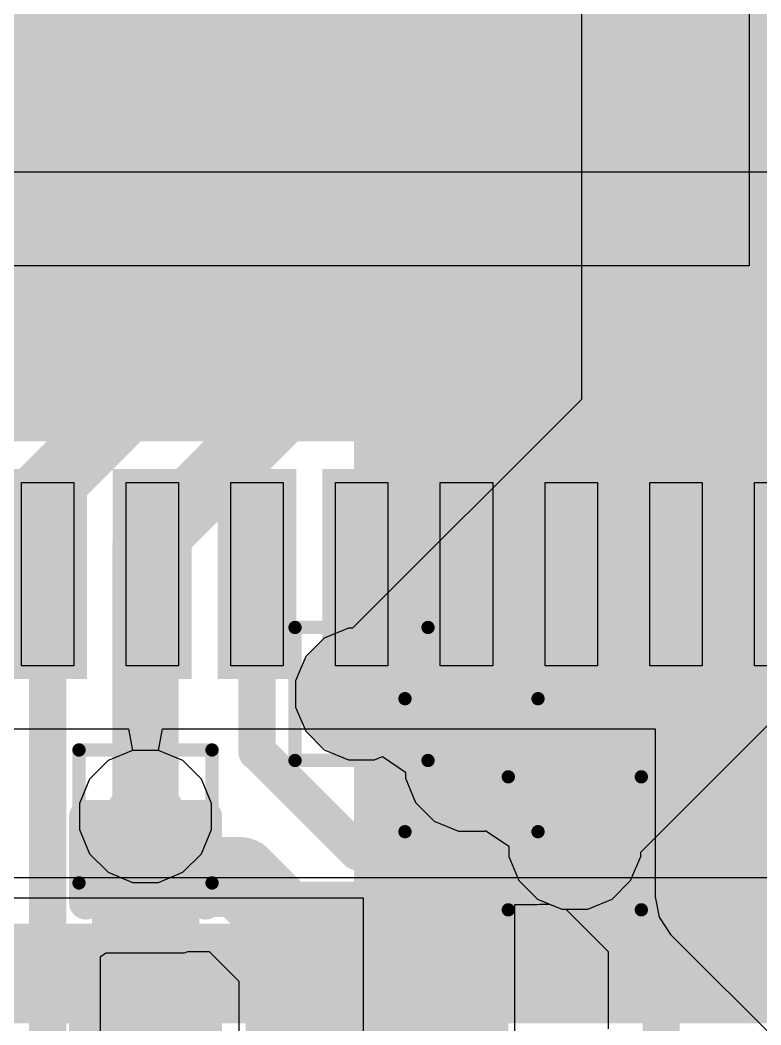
# Model space of a CAD drawing. Header units: inches. Extents: x -6 to 284, y -12 to 154.
# Drawn here: x 22.084 to 24.913, y -9.641 to -5.803 of the extents above; entities that cross this region are included whole.
import ezdxf

# ---------------------------------------------------------------- set-up
doc = ezdxf.new("R2010")
doc.units = ezdxf.units.IN
for name, color, linetype in [('Bottom Layer', 5, 'Continuous'), ('Bottom Paste', 16, 'Continuous'), ('Bottom Solder', 6, 'Continuous'), ('Drill Drawing', 1, 'Continuous'), ('GND-1', 16, 'Continuous'), ('GND-2', 90, 'Continuous'), ('GND-3', 216, 'Continuous'), ('GND-4', 54, 'Continuous'), ('PWR-1', 156, 'Continuous'), ('PWR-2', 130, 'Continuous'), ('Signal L1', 76, 'Continuous'), ('Signal L2', 6, 'Continuous'), ('Top Layer', 1, 'Continuous'), ('Top Overlay', 2, 'Continuous'), ('Top Paste', 8, 'Continuous'), ('Top Solder', 216, 'Continuous'), ('Via Holes', 16, 'Continuous')]:
    doc.layers.add(name, color=color, linetype=linetype)

# ---------------------------------------------------------------- blocks, each defined once
blk = doc.blocks.new('QFN_64__7_5_7_5__15')
at = {"layer": 'Top Layer'}
for points in [[(-2.6999, 4.0076), (-2.4999, 4.0076), (-2.4999, 3.3076), (-2.6999, 3.3076)], [(-2.2999, 4.0076), (-2.0999, 4.0076), (-2.0999, 3.3076), (-2.2999, 3.3076)], [(-1.9001, 4.0076), (-1.7001, 4.0076), (-1.7001, 3.3076), (-1.9001, 3.3076)], [(-1.5, 4.0076), (-1.3, 4.0076), (-1.3, 3.3076), (-1.5, 3.3076)], [(-1.1, 4.0076), (-0.9, 4.0076), (-0.9, 3.3076), (-1.1, 3.3076)], [(-0.7, 4.0076), (-0.5, 4.0076), (-0.5, 3.3076), (-0.7, 3.3076)], [(-0.2999, 4.0076), (-0.0999, 4.0076), (-0.0999, 3.3076), (-0.2999, 3.3076)], [(0.0999, 4.0076), (0.2999, 4.0076), (0.2999, 3.3076), (0.0999, 3.3076)], [(-3.1, 3.1), (3.1, 3.1), (3.1, -3.1), (-3.1, -3.1)]]:
    blk.add_hatch(color=1, dxfattribs=at).paths.add_polyline_path(points)
at = {"layer": 'Top Solder'}
for points in [[(-2.7507, 4.0584), (-2.4491, 4.0584), (-2.4491, 3.2568), (-2.7507, 3.2568)], [(-2.3507, 4.0584), (-2.0491, 4.0584), (-2.0491, 3.2568), (-2.3507, 3.2568)], [(-1.9509, 4.0584), (-1.6493, 4.0584), (-1.6493, 3.2568), (-1.9509, 3.2568)], [(-1.5508, 4.0584), (-1.2492, 4.0584), (-1.2492, 3.2568), (-1.5508, 3.2568)], [(-1.1508, 4.0584), (-0.8492, 4.0584), (-0.8492, 3.2568), (-1.1508, 3.2568)], [(-0.7508, 4.0584), (-0.4492, 4.0584), (-0.4492, 3.2568), (-0.7508, 3.2568)], [(-0.3507, 4.0584), (-0.0491, 4.0584), (-0.0491, 3.2568), (-0.3507, 3.2568)], [(0.0491, 4.0584), (0.3507, 4.0584), (0.3507, 3.2568), (0.0491, 3.2568)], [(-3.1508, 3.1508), (3.1508, 3.1508), (3.1508, -3.1508), (-3.1508, -3.1508)]]:
    blk.add_hatch(color=216, dxfattribs=at).paths.add_polyline_path(points)
at = {"layer": 'Top Paste'}
for p, q in [((-2.6999, 4.0076), (-2.4999, 4.0076)), ((-2.4999, 4.0076), (-2.4999, 3.3076)), ((-2.2999, 4.0076), (-2.2999, 4.0076)), ((-2.2999, 4.0076), (-2.0999, 4.0076)), ((-2.2999, 3.3076), (-2.2999, 4.0076)), ((-2.0999, 4.0076), (-2.0999, 3.3076)), ((-1.9001, 4.0076), (-1.9001, 4.0076)), ((-1.9001, 4.0076), (-1.7001, 4.0076)), ((-1.9001, 3.3076), (-1.9001, 4.0076)), ((-1.7001, 4.0076), (-1.7001, 3.3076)), ((-1.5001, 4.0076), (-1.5001, 4.0076)), ((-1.5001, 4.0076), (-1.3, 4.0076)), ((-1.5001, 3.3076), (-1.5001, 4.0076)), ((-1.3, 4.0076), (-1.3, 3.3076)), ((-1.1, 4.0076), (-1.1, 4.0076)), ((-1.1, 4.0076), (-0.9, 4.0076)), ((-1.1, 3.3076), (-1.1, 4.0076)), ((-0.9, 4.0076), (-0.9, 3.3076)), ((-0.6999, 4.0076), (-0.6999, 4.0076)), ((-0.6999, 4.0076), (-0.4999, 4.0076)), ((-0.6999, 3.3076), (-0.6999, 4.0076)), ((-0.4999, 4.0076), (-0.4999, 3.3076)), ((-0.2999, 4.0076), (-0.2999, 4.0076)), ((-0.2999, 4.0076), (-0.0999, 4.0076)), ((-0.2999, 3.3076), (-0.2999, 4.0076)), ((-0.0999, 4.0076), (-0.0999, 3.3076)), ((0.0999, 4.0076), (0.0999, 4.0076)), ((0.0999, 4.0076), (0.2999, 4.0076)), ((0.0999, 3.3076), (0.0999, 4.0076)), ((0.2999, 4.0076), (0.2999, 3.3076)), ((-2.4999, 3.3076), (-2.6999, 3.3076)), ((-2.0999, 3.3076), (-2.2999, 3.3076)), ((-1.7001, 3.3076), (-1.9001, 3.3076)), ((-1.3, 3.3076), (-1.5001, 3.3076)), ((-0.9, 3.3076), (-1.1, 3.3076)), ((-0.4999, 3.3076), (-0.6999, 3.3076)), ((-0.0999, 3.3076), (-0.2999, 3.3076)), ((0.2999, 3.3076), (0.0999, 3.3076)), ((-2.48, 2.48), (-2.48, 2.48)), ((-2.48, 2.48), (2.48, 2.48)), ((-2.48, -2.48), (-2.48, 2.48))]:
    blk.add_line(p, q, dxfattribs=at)
blk = doc.blocks.new('IND_0603__1608_M_______53')
at = {"layer": 'Top Layer'}
for points in [[(-1, 0.4), (-0.4, 0.4), (-0.4, -0.4), (-1, -0.4)], [(0.4, 0.4), (1, 0.4), (1, -0.4), (0.4, -0.4)]]:
    blk.add_hatch(color=1, dxfattribs=at).paths.add_polyline_path(points)
at = {"layer": 'Top Paste'}
for points in [[(-1, 0.4), (-0.4, 0.4), (-0.4, -0.4), (-1, -0.4)], [(0.4, 0.4), (1, 0.4), (1, -0.4), (0.4, -0.4)]]:
    blk.add_hatch(color=8, dxfattribs=at).paths.add_polyline_path(points)
at = {"layer": 'Top Solder'}
for points in [[(-1.1016, 0.5016), (-0.2984, 0.5016), (-0.2984, -0.5016), (-1.1016, -0.5016)], [(0.2984, 0.5016), (1.1016, 0.5016), (1.1016, -0.5016), (0.2984, -0.5016)]]:
    blk.add_hatch(color=216, dxfattribs=at).paths.add_polyline_path(points)
at = {"layer": 'Top Overlay'}
for points in [[(-0.2032, 0.4572, 0.127, 0.127, 0), (0.2286, 0.4572, 0.127, 0.127, 0)], [(-0.2032, -0.4572, 0.127, 0.127, 0), (0.2286, -0.4572, 0.127, 0.127, 0)]]:
    blk.add_lwpolyline(points, format="xyseb", dxfattribs=at)
for points in [[(-0.2349, 0.4572, 0.0635, 0.0635, 1), (-0.1714, 0.4572, 0.0635, 0.0635, 1)], [(0.1968, 0.4572, 0.0635, 0.0635, 1), (0.2604, 0.4572, 0.0635, 0.0635, 1)], [(-0.2349, -0.4572, 0.0635, 0.0635, 1), (-0.1714, -0.4572, 0.0635, 0.0635, 1)], [(0.1968, -0.4572, 0.0635, 0.0635, 1), (0.2604, -0.4572, 0.0635, 0.0635, 1)]]:
    blk.add_lwpolyline(points, format="xyseb", close=True, dxfattribs=at)
blk = doc.blocks.new('CAP_0201_70')
at = {"layer": 'Top Layer'}
for points in [[(-0.45, 0.15), (-0.15, 0.15), (-0.15, -0.15), (-0.45, -0.15)], [(0.15, 0.15), (0.45, 0.15), (0.45, -0.15), (0.15, -0.15)]]:
    blk.add_hatch(color=1, dxfattribs=at).paths.add_polyline_path(points)
at = {"layer": 'Top Paste'}
for points in [[(-0.45, 0.15), (-0.15, 0.15), (-0.15, -0.15), (-0.45, -0.15)], [(0.15, 0.15), (0.45, 0.15), (0.45, -0.15), (0.15, -0.15)]]:
    blk.add_hatch(color=8, dxfattribs=at).paths.add_polyline_path(points)
at = {"layer": 'Top Solder'}
for points in [[(-0.505, 0.205), (-0.095, 0.205), (-0.095, -0.205), (-0.505, -0.205)], [(0.095, 0.205), (0.505, 0.205), (0.505, -0.205), (0.095, -0.205)]]:
    blk.add_hatch(color=216, dxfattribs=at).paths.add_polyline_path(points)
at = {"layer": 'Top Overlay'}
for points in [[(-0.5334, 0.2286, 0.127, 0.127, 0), (-0.5334, -0.2286, 0.127, 0.127, 0)], [(-0.5334, 0.2286, 0.127, 0.127, 0), (-0.2032, 0.2286, 0.127, 0.127, 0)], [(0.2032, 0.2286, 0.127, 0.127, 0), (0.5334, 0.2286, 0.127, 0.127, 0)], [(0.5334, 0.2286, 0.127, 0.127, 0), (0.5334, -0.2286, 0.127, 0.127, 0)], [(-0.5334, -0.2286, 0.127, 0.127, 0), (-0.2032, -0.2286, 0.127, 0.127, 0)], [(0.2032, -0.2286, 0.127, 0.127, 0), (0.5334, -0.2286, 0.127, 0.127, 0)]]:
    blk.add_lwpolyline(points, format="xyseb", dxfattribs=at)
for points in [[(-0.5651, 0.2286, 0.0635, 0.0635, 1), (-0.5016, 0.2286, 0.0635, 0.0635, 1)], [(-0.5651, 0.2286, 0.0635, 0.0635, 1), (-0.5016, 0.2286, 0.0635, 0.0635, 1)], [(-0.2349, 0.2286, 0.0635, 0.0635, 1), (-0.1714, 0.2286, 0.0635, 0.0635, 1)], [(0.1714, 0.2286, 0.0635, 0.0635, 1), (0.2349, 0.2286, 0.0635, 0.0635, 1)], [(0.5016, 0.2286, 0.0635, 0.0635, 1), (0.5651, 0.2286, 0.0635, 0.0635, 1)], [(0.5016, 0.2286, 0.0635, 0.0635, 1), (0.5651, 0.2286, 0.0635, 0.0635, 1)], [(-0.5651, -0.2286, 0.0635, 0.0635, 1), (-0.5016, -0.2286, 0.0635, 0.0635, 1)], [(-0.5651, -0.2286, 0.0635, 0.0635, 1), (-0.5016, -0.2286, 0.0635, 0.0635, 1)], [(-0.2349, -0.2286, 0.0635, 0.0635, 1), (-0.1714, -0.2286, 0.0635, 0.0635, 1)], [(0.1714, -0.2286, 0.0635, 0.0635, 1), (0.2349, -0.2286, 0.0635, 0.0635, 1)], [(0.5016, -0.2286, 0.0635, 0.0635, 1), (0.5651, -0.2286, 0.0635, 0.0635, 1)], [(0.5016, -0.2286, 0.0635, 0.0635, 1), (0.5651, -0.2286, 0.0635, 0.0635, 1)]]:
    blk.add_lwpolyline(points, format="xyseb", close=True, dxfattribs=at)
blk = doc.blocks.new('0630CDMCCDS_3R3MC_B_238')
at = {"layer": 'Bottom Layer'}
blk.add_hatch(color=5, dxfattribs=at).paths.add_polyline_path([(-4.2, 1.6), (-1.8, 1.6), (-1.8, -1.6), (-4.2, -1.6)])
at = {"layer": 'Bottom Paste'}
blk.add_hatch(color=16, dxfattribs=at).paths.add_polyline_path([(-4.2, 1.6), (-1.8, 1.6), (-1.8, -1.6), (-4.2, -1.6)])
at = {"layer": 'Bottom Solder'}
blk.add_hatch(color=6, dxfattribs=at).paths.add_polyline_path([(-4.2508, 1.6508), (-1.7492, 1.6508), (-1.7492, -1.6508), (-4.2508, -1.6508)])

msp = doc.modelspace()

# ---------------------------------------------------------------- hatches: boundary and pattern name
at = {"layer": 'Bottom Layer'}
for points in [[(23.9566, -9.5826), (26.3566, -9.5826), (26.3566, -3.0879), (23.9566, -3.0879)], [(23.3589, -9.5826), (26.3566, -9.5826), (26.3566, -6.3826), (23.3589, -6.3826)]]:
    msp.add_hatch(color=5, dxfattribs=at).paths.add_polyline_path(points)
h = msp.add_hatch(color=5, dxfattribs=at)
edge = h.paths.add_edge_path()
edge.add_arc((22.5626, -8.845), 0.15, 0, 360)
at = {"layer": 'GND-1'}
h = msp.add_hatch(color=16, dxfattribs=at)
edge = h.paths.add_edge_path()
edge.add_arc((23.3876, -8.3771), 0.15, 0, 360)
h = msp.add_hatch(color=16, dxfattribs=at)
edge = h.paths.add_edge_path()
edge.add_arc((23.8075, -8.6491), 0.15, 0, 360)
h = msp.add_hatch(color=16, dxfattribs=at)
edge = h.paths.add_edge_path()
edge.add_arc((22.5626, -8.845), 0.15, 0, 360)
h = msp.add_hatch(color=16, dxfattribs=at)
edge = h.paths.add_edge_path()
edge.add_arc((24.202, -8.9476), 0.15, 0, 360)
at = {"layer": 'GND-2'}
h = msp.add_hatch(color=90, dxfattribs=at)
edge = h.paths.add_edge_path()
edge.add_arc((22.5626, -8.845), 0.15, 0, 360)
at = {"layer": 'GND-3'}
h = msp.add_hatch(color=216, dxfattribs=at)
edge = h.paths.add_edge_path()
edge.add_arc((22.5626, -8.845), 0.15, 0, 360)
at = {"layer": 'GND-4'}
h = msp.add_hatch(color=54, dxfattribs=at)
edge = h.paths.add_edge_path()
edge.add_arc((22.5626, -8.845), 0.15, 0, 360)
at = {"layer": 'PWR-1'}
h = msp.add_hatch(color=156, dxfattribs=at)
edge = h.paths.add_edge_path()
edge.add_arc((22.5626, -8.845), 0.15, 0, 360)
at = {"layer": 'PWR-2'}
h = msp.add_hatch(color=130, dxfattribs=at)
edge = h.paths.add_edge_path()
edge.add_arc((22.5626, -8.845), 0.15, 0, 360)
at = {"layer": 'Signal L1'}
h = msp.add_hatch(color=76, dxfattribs=at)
edge = h.paths.add_edge_path()
edge.add_arc((23.3876, -8.3771), 0.15, 0, 360)
h = msp.add_hatch(color=76, dxfattribs=at)
edge = h.paths.add_edge_path()
edge.add_arc((23.8075, -8.6491), 0.15, 0, 360)
h = msp.add_hatch(color=76, dxfattribs=at)
edge = h.paths.add_edge_path()
edge.add_arc((22.5626, -8.845), 0.15, 0, 360)
h = msp.add_hatch(color=76, dxfattribs=at)
edge = h.paths.add_edge_path()
edge.add_arc((24.202, -8.9476), 0.15, 0, 360)
at = {"layer": 'Signal L2'}
h = msp.add_hatch(color=6, dxfattribs=at)
edge = h.paths.add_edge_path()
edge.add_arc((22.5626, -8.845), 0.15, 0, 360)
at = {"layer": 'Top Layer'}
h = msp.add_hatch(color=1, dxfattribs=at)
edge = h.paths.add_edge_path()
edge.add_arc((23.3876, -8.3771), 0.15, 0, 360)
h = msp.add_hatch(color=1, dxfattribs=at)
edge = h.paths.add_edge_path()
edge.add_arc((23.8075, -8.6491), 0.15, 0, 360)
h = msp.add_hatch(color=1, dxfattribs=at)
edge = h.paths.add_edge_path()
edge.add_arc((22.5626, -8.845), 0.15, 0, 360)
for points in [[(22.412, -9.2284), (22.712, -9.2284), (22.712, -8.8124), (22.412, -8.8124)], [(22.7138, -9.5284), (22.4138, -9.5284), (22.4138, -9.9445), (22.7138, -9.9445)]]:
    msp.add_hatch(color=1, dxfattribs=at).paths.add_polyline_path(points)
h = msp.add_hatch(color=1, dxfattribs=at)
edge = h.paths.add_edge_path()
edge.add_arc((24.202, -8.9476), 0.15, 0, 360)
at = {"layer": 'Top Solder'}
h = msp.add_hatch(color=216, dxfattribs=at)
edge = h.paths.add_edge_path()
edge.add_arc((23.3876, -8.3771), 0.2516, 0, 360)
h = msp.add_hatch(color=216, dxfattribs=at)
edge = h.paths.add_edge_path()
edge.add_arc((23.8075, -8.6491), 0.2516, 0, 360)
h = msp.add_hatch(color=216, dxfattribs=at)
edge = h.paths.add_edge_path()
edge.add_arc((24.202, -8.9476), 0.2516, 0, 360)
at = {"layer": 'Via Holes'}
h = msp.add_hatch(color=7, dxfattribs=at)
edge = h.paths.add_edge_path()
edge.add_arc((23.3876, -8.3771), 0.075, 0, 360)
h = msp.add_hatch(color=7, dxfattribs=at)
edge = h.paths.add_edge_path()
edge.add_arc((23.8075, -8.6491), 0.075, 0, 360)
h = msp.add_hatch(color=7, dxfattribs=at)
edge = h.paths.add_edge_path()
edge.add_arc((22.5626, -8.845), 0.075, 0, 360)
h = msp.add_hatch(color=7, dxfattribs=at)
edge = h.paths.add_edge_path()
edge.add_arc((24.202, -8.9476), 0.075, 0, 360)

# ---------------------------------------------------------------- linework, layer by layer
at = {"layer": 'Bottom Layer'}
for p, q in [((16.3543, -6.3826), (26.3566, -6.3826)), ((23.3952, -9.1572), (20.8116, -9.1572)), ((23.3952, -9.7242), (23.3952, -9.1572))]:
    msp.add_line(p, q, dxfattribs=at)
for points in [[(18.5447, -6.0609, 0.1778, 0.1778, 0), (23.0224, -6.0609, 0.1778, 0.1778, 0)], [(23.0224, -6.0609, 0.1778, 0.1778, 0), (23.433, -6.4715, 0.1778, 0.1778, 0)], [(23.433, -6.4715, 0.1778, 0.1778, 0), (23.4478, -6.4715, 0.1778, 0.1778, 0)], [(23.4478, -6.4715, 0.1778, 0.1778, 0), (23.5553, -6.579, 0.1778, 0.1778, 0)], [(23.5553, -6.5938, 0.254, 0.254, 0), (23.6099, -6.5938, 0.254, 0.254, 0)], [(23.6099, -6.5938, 0.254, 0.254, 0), (23.7244, -6.7083, 0.254, 0.254, 0)], [(23.5553, -6.5938, 0.1778, 0.1778, 0), (23.5553, -6.579, 0.1778, 0.1778, 0)], [(23.7244, -6.7083, 0.254, 0.254, 0), (24.0836, -6.7083, 0.254, 0.254, 0)], [(24.0836, -6.7083, 0.254, 0.254, 0), (25.1566, -7.7813, 0.254, 0.254, 0)]]:
    msp.add_lwpolyline(points, format="xyseb", dxfattribs=at)
for points in [[(22.978, -6.0609, 0.0889, 0.0889, 1), (23.0669, -6.0609, 0.0889, 0.0889, 1)], [(22.978, -6.0609, 0.0889, 0.0889, 1), (23.0669, -6.0609, 0.0889, 0.0889, 1)], [(23.3885, -6.4715, 0.0889, 0.0889, 1), (23.4774, -6.4715, 0.0889, 0.0889, 1)], [(23.3885, -6.4715, 0.0889, 0.0889, 1), (23.4774, -6.4715, 0.0889, 0.0889, 1)], [(23.4033, -6.4715, 0.0889, 0.0889, 1), (23.4922, -6.4715, 0.0889, 0.0889, 1)], [(23.4033, -6.4715, 0.0889, 0.0889, 1), (23.4922, -6.4715, 0.0889, 0.0889, 1)], [(23.4918, -6.5938, 0.127, 0.127, 1), (23.6188, -6.5938, 0.127, 0.127, 1)], [(23.5464, -6.5938, 0.127, 0.127, 1), (23.6734, -6.5938, 0.127, 0.127, 1)], [(23.5464, -6.5938, 0.127, 0.127, 1), (23.6734, -6.5938, 0.127, 0.127, 1)], [(23.5109, -6.579, 0.0889, 0.0889, 1), (23.5998, -6.579, 0.0889, 0.0889, 1)], [(23.5109, -6.579, 0.0889, 0.0889, 1), (23.5998, -6.579, 0.0889, 0.0889, 1)], [(23.5109, -6.5938, 0.0889, 0.0889, 1), (23.5998, -6.5938, 0.0889, 0.0889, 1)], [(23.6609, -6.7083, 0.127, 0.127, 1), (23.7879, -6.7083, 0.127, 0.127, 1)], [(23.6609, -6.7083, 0.127, 0.127, 1), (23.7879, -6.7083, 0.127, 0.127, 1)], [(24.0201, -6.7083, 0.127, 0.127, 1), (24.1471, -6.7083, 0.127, 0.127, 1)], [(24.0201, -6.7083, 0.127, 0.127, 1), (24.1471, -6.7083, 0.127, 0.127, 1)]]:
    msp.add_lwpolyline(points, format="xyseb", close=True, dxfattribs=at)
at = {"layer": 'Drill Drawing'}
for points in [[(23.1336, -8.1231, 0.0508, 0.0508, 0), (23.6416, -8.1231, 0.0508, 0.0508, 0)], [(23.1336, -8.6311, 0.0508, 0.0508, 0), (23.1336, -8.1231, 0.0508, 0.0508, 0)], [(23.6416, -8.6311, 0.0508, 0.0508, 0), (23.6416, -8.1231, 0.0508, 0.0508, 0)], [(23.5535, -8.3951, 0.0508, 0.0508, 0), (24.0615, -8.3951, 0.0508, 0.0508, 0)], [(23.5535, -8.9031, 0.0508, 0.0508, 0), (23.5535, -8.3951, 0.0508, 0.0508, 0)], [(24.0615, -8.9031, 0.0508, 0.0508, 0), (24.0615, -8.3951, 0.0508, 0.0508, 0)], [(22.3086, -8.591, 0.0508, 0.0508, 0), (22.8166, -8.591, 0.0508, 0.0508, 0)], [(22.3086, -9.099, 0.0508, 0.0508, 0), (22.3086, -8.591, 0.0508, 0.0508, 0)], [(22.8166, -9.099, 0.0508, 0.0508, 0), (22.8166, -8.591, 0.0508, 0.0508, 0)], [(23.1336, -8.6311, 0.0508, 0.0508, 0), (23.6416, -8.6311, 0.0508, 0.0508, 0)], [(23.948, -8.6936, 0.0508, 0.0508, 0), (24.456, -8.6936, 0.0508, 0.0508, 0)], [(23.948, -9.2016, 0.0508, 0.0508, 0), (23.948, -8.6936, 0.0508, 0.0508, 0)], [(24.456, -9.2016, 0.0508, 0.0508, 0), (24.456, -8.6936, 0.0508, 0.0508, 0)], [(23.5535, -8.9031, 0.0508, 0.0508, 0), (24.0615, -8.9031, 0.0508, 0.0508, 0)], [(22.3086, -9.099, 0.0508, 0.0508, 0), (22.8166, -9.099, 0.0508, 0.0508, 0)], [(23.948, -9.2016, 0.0508, 0.0508, 0), (24.456, -9.2016, 0.0508, 0.0508, 0)]]:
    msp.add_lwpolyline(points, format="xyseb", dxfattribs=at)
for points in [[(23.1209, -8.1231, 0.0254, 0.0254, 1), (23.1463, -8.1231, 0.0254, 0.0254, 1)], [(23.1209, -8.1231, 0.0254, 0.0254, 1), (23.1463, -8.1231, 0.0254, 0.0254, 1)], [(23.6289, -8.1231, 0.0254, 0.0254, 1), (23.6543, -8.1231, 0.0254, 0.0254, 1)], [(23.6289, -8.1231, 0.0254, 0.0254, 1), (23.6543, -8.1231, 0.0254, 0.0254, 1)], [(23.5408, -8.3951, 0.0254, 0.0254, 1), (23.5662, -8.3951, 0.0254, 0.0254, 1)], [(23.5408, -8.3951, 0.0254, 0.0254, 1), (23.5662, -8.3951, 0.0254, 0.0254, 1)], [(24.0488, -8.3951, 0.0254, 0.0254, 1), (24.0742, -8.3951, 0.0254, 0.0254, 1)], [(24.0488, -8.3951, 0.0254, 0.0254, 1), (24.0742, -8.3951, 0.0254, 0.0254, 1)], [(22.2959, -8.591, 0.0254, 0.0254, 1), (22.3213, -8.591, 0.0254, 0.0254, 1)], [(22.2959, -8.591, 0.0254, 0.0254, 1), (22.3213, -8.591, 0.0254, 0.0254, 1)], [(22.8039, -8.591, 0.0254, 0.0254, 1), (22.8293, -8.591, 0.0254, 0.0254, 1)], [(22.8039, -8.591, 0.0254, 0.0254, 1), (22.8293, -8.591, 0.0254, 0.0254, 1)], [(23.1209, -8.6311, 0.0254, 0.0254, 1), (23.1463, -8.6311, 0.0254, 0.0254, 1)], [(23.1209, -8.6311, 0.0254, 0.0254, 1), (23.1463, -8.6311, 0.0254, 0.0254, 1)], [(23.6289, -8.6311, 0.0254, 0.0254, 1), (23.6543, -8.6311, 0.0254, 0.0254, 1)], [(23.6289, -8.6311, 0.0254, 0.0254, 1), (23.6543, -8.6311, 0.0254, 0.0254, 1)], [(23.9353, -8.6936, 0.0254, 0.0254, 1), (23.9607, -8.6936, 0.0254, 0.0254, 1)], [(23.9353, -8.6936, 0.0254, 0.0254, 1), (23.9607, -8.6936, 0.0254, 0.0254, 1)], [(24.4433, -8.6936, 0.0254, 0.0254, 1), (24.4687, -8.6936, 0.0254, 0.0254, 1)], [(24.4433, -8.6936, 0.0254, 0.0254, 1), (24.4687, -8.6936, 0.0254, 0.0254, 1)], [(23.5408, -8.9031, 0.0254, 0.0254, 1), (23.5662, -8.9031, 0.0254, 0.0254, 1)], [(23.5408, -8.9031, 0.0254, 0.0254, 1), (23.5662, -8.9031, 0.0254, 0.0254, 1)], [(24.0488, -8.9031, 0.0254, 0.0254, 1), (24.0742, -8.9031, 0.0254, 0.0254, 1)], [(24.0488, -8.9031, 0.0254, 0.0254, 1), (24.0742, -8.9031, 0.0254, 0.0254, 1)], [(22.2959, -9.099, 0.0254, 0.0254, 1), (22.3213, -9.099, 0.0254, 0.0254, 1)], [(22.2959, -9.099, 0.0254, 0.0254, 1), (22.3213, -9.099, 0.0254, 0.0254, 1)], [(22.8039, -9.099, 0.0254, 0.0254, 1), (22.8293, -9.099, 0.0254, 0.0254, 1)], [(22.8039, -9.099, 0.0254, 0.0254, 1), (22.8293, -9.099, 0.0254, 0.0254, 1)], [(23.9353, -9.2016, 0.0254, 0.0254, 1), (23.9607, -9.2016, 0.0254, 0.0254, 1)], [(23.9353, -9.2016, 0.0254, 0.0254, 1), (23.9607, -9.2016, 0.0254, 0.0254, 1)], [(24.4433, -9.2016, 0.0254, 0.0254, 1), (24.4687, -9.2016, 0.0254, 0.0254, 1)], [(24.4433, -9.2016, 0.0254, 0.0254, 1), (24.4687, -9.2016, 0.0254, 0.0254, 1)]]:
    msp.add_lwpolyline(points, format="xyseb", close=True, dxfattribs=at)
at = {"layer": 'GND-1'}
for p, q in [((24.2271, -0.5078), (24.2271, -7.252)), ((24.2271, -7.252), (23.3535, -8.1255)), ((24.4536, -8.9816), (25.383, -8.0523)), ((23.3375, -8.1255), (23.2451, -8.1638)), ((23.3535, -8.1255), (23.3375, -8.1255)), ((23.2451, -8.1638), (23.1743, -8.2346)), ((23.1743, -8.2346), (23.136, -8.3271)), ((23.136, -8.3271), (23.136, -8.4272)), ((23.136, -8.4272), (23.1743, -8.5196)), ((23.1743, -8.5196), (23.2451, -8.5904)), ((22.5125, -8.5934), (22.4201, -8.6317)), ((22.6126, -8.5934), (22.5125, -8.5934)), ((22.7051, -8.6317), (22.6126, -8.5934)), ((23.2451, -8.5904), (23.3375, -8.6287)), ((22.4201, -8.6317), (22.3493, -8.7025)), ((22.7759, -8.7025), (22.7051, -8.6317)), ((23.3375, -8.6287), (23.4376, -8.6287)), ((23.4376, -8.6287), (23.467, -8.6165)), ((23.467, -8.6165), (23.5559, -8.676)), ((22.3493, -8.7025), (22.311, -8.795)), ((22.8142, -8.795), (22.7759, -8.7025)), ((23.5559, -8.676), (23.5559, -8.6992)), ((23.5559, -8.6992), (23.5942, -8.7917)), ((22.311, -8.795), (22.311, -8.8951)), ((22.8142, -8.8951), (22.8142, -8.795)), ((23.5942, -8.7917), (23.665, -8.8624)), ((23.665, -8.8624), (23.7575, -8.9007)), ((22.311, -8.8951), (22.3493, -8.9875)), ((22.7759, -8.9875), (22.8142, -8.8951)), ((23.7575, -8.9007), (23.8576, -8.9007)), ((23.8576, -8.9007), (23.8615, -8.8991)), ((23.8615, -8.8991), (23.9504, -8.9585)), ((23.9504, -8.9585), (23.9504, -8.9976)), ((22.3493, -8.9875), (22.4201, -9.0583)), ((22.7051, -9.0583), (22.7759, -8.9875)), ((23.9504, -8.9976), (23.9888, -9.0901)), ((24.4153, -9.0901), (24.4536, -8.9976)), ((24.4536, -8.9976), (24.4536, -8.9816)), ((22.4201, -9.0583), (22.5125, -9.0966)), ((22.6126, -9.0966), (22.7051, -9.0583)), ((23.9888, -9.0901), (24.0595, -9.1609)), ((24.3446, -9.1609), (24.4153, -9.0901)), ((22.5125, -9.0966), (22.6126, -9.0966)), ((24.0595, -9.1609), (24.152, -9.1992)), ((24.2521, -9.1992), (24.3446, -9.1609)), ((24.152, -9.1992), (24.2521, -9.1992))]:
    msp.add_line(p, q, dxfattribs=at)
for points in [[(24.4291, -7.3356, 0.1422, 0.1422, 0), (24.4291, -0.5078, 0.1422, 0.1422, 0)], [(24.837, -7.6196, 0.1422, 0.1422, 0), (24.837, -0.6744, 0.1422, 0.1422, 0)], [(23.3876, -8.3771, 0.1422, 0.1422, 0), (24.4291, -7.3356, 0.1422, 0.1422, 0)], [(23.8075, -8.6491, 0.1422, 0.1422, 0), (24.837, -7.6196, 0.1422, 0.1422, 0)], [(24.202, -8.9476, 0.1422, 0.1422, 0), (25.2401, -7.9095, 0.1422, 0.1422, 0)]]:
    msp.add_lwpolyline(points, format="xyseb", dxfattribs=at)
for points in [[(24.3935, -7.3356, 0.0711, 0.0711, 1), (24.4646, -7.3356, 0.0711, 0.0711, 1)], [(24.3935, -7.3356, 0.0711, 0.0711, 1), (24.4646, -7.3356, 0.0711, 0.0711, 1)], [(24.8015, -7.6196, 0.0711, 0.0711, 1), (24.8726, -7.6196, 0.0711, 0.0711, 1)], [(24.8015, -7.6196, 0.0711, 0.0711, 1), (24.8726, -7.6196, 0.0711, 0.0711, 1)], [(23.352, -8.3771, 0.0711, 0.0711, 1), (23.4231, -8.3771, 0.0711, 0.0711, 1)], [(23.772, -8.6491, 0.0711, 0.0711, 1), (23.8431, -8.6491, 0.0711, 0.0711, 1)], [(24.1665, -8.9476, 0.0711, 0.0711, 1), (24.2376, -8.9476, 0.0711, 0.0711, 1)]]:
    msp.add_lwpolyline(points, format="xyseb", close=True, dxfattribs=at)
at = {"layer": 'GND-2'}
for p, q in [((22.5125, -8.5934), (22.4201, -8.6317)), ((22.6126, -8.5934), (22.5125, -8.5934)), ((22.7051, -8.6317), (22.6126, -8.5934)), ((22.4201, -8.6317), (22.3493, -8.7025)), ((22.7759, -8.7025), (22.7051, -8.6317)), ((22.3493, -8.7025), (22.311, -8.795)), ((22.8142, -8.795), (22.7759, -8.7025)), ((22.311, -8.795), (22.311, -8.8951)), ((22.8142, -8.8951), (22.8142, -8.795)), ((22.311, -8.8951), (22.3493, -8.9875)), ((22.7759, -8.9875), (22.8142, -8.8951)), ((22.3493, -8.9875), (22.4201, -9.0583)), ((22.7051, -9.0583), (22.7759, -8.9875)), ((22.4201, -9.0583), (22.5125, -9.0966)), ((22.6126, -9.0966), (22.7051, -9.0583)), ((22.5125, -9.0966), (22.6126, -9.0966))]:
    msp.add_line(p, q, dxfattribs=at)
at = {"layer": 'GND-3'}
for p, q in [((22.5125, -8.5934), (22.4201, -8.6317)), ((22.6126, -8.5934), (22.5125, -8.5934)), ((22.7051, -8.6317), (22.6126, -8.5934)), ((22.4201, -8.6317), (22.3493, -8.7025)), ((22.7759, -8.7025), (22.7051, -8.6317)), ((22.3493, -8.7025), (22.311, -8.795)), ((22.8142, -8.795), (22.7759, -8.7025)), ((22.311, -8.795), (22.311, -8.8951)), ((22.8142, -8.8951), (22.8142, -8.795)), ((22.311, -8.8951), (22.3493, -8.9875)), ((22.7759, -8.9875), (22.8142, -8.8951)), ((22.3493, -8.9875), (22.4201, -9.0583)), ((22.7051, -9.0583), (22.7759, -8.9875)), ((22.4201, -9.0583), (22.5125, -9.0966)), ((22.6126, -9.0966), (22.7051, -9.0583)), ((22.5125, -9.0966), (22.6126, -9.0966))]:
    msp.add_line(p, q, dxfattribs=at)
at = {"layer": 'GND-4'}
for p, q in [((22.5125, -8.5934), (22.4201, -8.6317)), ((22.6126, -8.5934), (22.5125, -8.5934)), ((22.7051, -8.6317), (22.6126, -8.5934)), ((22.4201, -8.6317), (22.3493, -8.7025)), ((22.7759, -8.7025), (22.7051, -8.6317)), ((22.3493, -8.7025), (22.311, -8.795)), ((22.8142, -8.795), (22.7759, -8.7025)), ((22.311, -8.795), (22.311, -8.8951)), ((22.8142, -8.8951), (22.8142, -8.795)), ((22.311, -8.8951), (22.3493, -8.9875)), ((22.7759, -8.9875), (22.8142, -8.8951)), ((22.3493, -8.9875), (22.4201, -9.0583)), ((22.7051, -9.0583), (22.7759, -8.9875)), ((22.4201, -9.0583), (22.5125, -9.0966)), ((22.6126, -9.0966), (22.7051, -9.0583)), ((22.5125, -9.0966), (22.6126, -9.0966))]:
    msp.add_line(p, q, dxfattribs=at)
at = {"layer": 'PWR-1'}
for p, q in [((22.5125, -8.5934), (22.4201, -8.6317)), ((22.6126, -8.5934), (22.5125, -8.5934)), ((22.7051, -8.6317), (22.6126, -8.5934)), ((22.4201, -8.6317), (22.3493, -8.7025)), ((22.7759, -8.7025), (22.7051, -8.6317)), ((22.3493, -8.7025), (22.311, -8.795)), ((22.8142, -8.795), (22.7759, -8.7025)), ((22.311, -8.795), (22.311, -8.8951)), ((22.8142, -8.8951), (22.8142, -8.795)), ((22.311, -8.8951), (22.3493, -8.9875)), ((22.7759, -8.9875), (22.8142, -8.8951)), ((22.3493, -8.9875), (22.4201, -9.0583)), ((22.7051, -9.0583), (22.7759, -8.9875)), ((22.4201, -9.0583), (22.5125, -9.0966)), ((22.6126, -9.0966), (22.7051, -9.0583)), ((22.5125, -9.0966), (22.6126, -9.0966))]:
    msp.add_line(p, q, dxfattribs=at)
at = {"layer": 'PWR-2'}
for p, q in [((22.5125, -8.5934), (22.4201, -8.6317)), ((22.6126, -8.5934), (22.5125, -8.5934)), ((22.7051, -8.6317), (22.6126, -8.5934)), ((22.4201, -8.6317), (22.3493, -8.7025)), ((22.7759, -8.7025), (22.7051, -8.6317)), ((22.3493, -8.7025), (22.311, -8.795)), ((22.8142, -8.795), (22.7759, -8.7025)), ((22.311, -8.795), (22.311, -8.8951)), ((22.8142, -8.8951), (22.8142, -8.795)), ((22.311, -8.8951), (22.3493, -8.9875)), ((22.7759, -8.9875), (22.8142, -8.8951)), ((22.3493, -8.9875), (22.4201, -9.0583)), ((22.7051, -9.0583), (22.7759, -8.9875)), ((22.4201, -9.0583), (22.5125, -9.0966)), ((22.6126, -9.0966), (22.7051, -9.0583)), ((22.5125, -9.0966), (22.6126, -9.0966))]:
    msp.add_line(p, q, dxfattribs=at)
at = {"layer": 'Signal L1'}
for points in [[(24.2037, -6.1729, 0.254, 0.254, 0), (24.2037, 0.2232, 0.254, 0.254, 0)], [(23.7921, -5.9858, 0.254, 0.254, 0), (23.7921, -0.182, 0.254, 0.254, 0)], [(21.7876, -7.9903, 0.254, 0.254, 0), (23.7921, -5.9858, 0.254, 0.254, 0)], [(22.5626, -7.8141, 0.254, 0.254, 0), (24.2037, -6.1729, 0.254, 0.254, 0)], [(22.5626, -8.845, 0.254, 0.254, 0), (22.5626, -7.8141, 0.254, 0.254, 0)], [(21.4752, -9.4451, 0.381, 0.381, 0), (28.0447, -9.4451, 0.381, 0.381, 0)]]:
    msp.add_lwpolyline(points, format="xyseb", dxfattribs=at)
for points in [[(23.7286, -5.9858, 0.127, 0.127, 1), (23.8556, -5.9858, 0.127, 0.127, 1)], [(23.7286, -5.9858, 0.127, 0.127, 1), (23.8556, -5.9858, 0.127, 0.127, 1)], [(24.1402, -6.1729, 0.127, 0.127, 1), (24.2672, -6.1729, 0.127, 0.127, 1)], [(24.1402, -6.1729, 0.127, 0.127, 1), (24.2672, -6.1729, 0.127, 0.127, 1)], [(22.4991, -7.8141, 0.127, 0.127, 1), (22.6261, -7.8141, 0.127, 0.127, 1)], [(22.4991, -7.8141, 0.127, 0.127, 1), (22.6261, -7.8141, 0.127, 0.127, 1)], [(22.4991, -8.845, 0.127, 0.127, 1), (22.6261, -8.845, 0.127, 0.127, 1)]]:
    msp.add_lwpolyline(points, format="xyseb", close=True, dxfattribs=at)
at = {"layer": 'Signal L2'}
for p, q in [((21.8521, -8.5105), (22.4981, -8.5105)), ((22.4981, -8.5105), (22.5125, -8.5934)), ((22.6126, -8.5934), (22.6271, -8.5105)), ((22.6271, -8.5105), (24.5089, -8.5105)), ((24.5089, -8.5105), (24.5089, -9.1525)), ((22.5125, -8.5934), (22.4201, -8.6317)), ((22.7051, -8.6317), (22.6126, -8.5934)), ((22.4201, -8.6317), (22.3493, -8.7025)), ((22.7759, -8.7025), (22.7051, -8.6317)), ((22.3493, -8.7025), (22.311, -8.795)), ((22.8142, -8.795), (22.7759, -8.7025)), ((22.311, -8.795), (22.311, -8.8951)), ((22.8142, -8.8951), (22.8142, -8.795)), ((22.311, -8.8951), (22.3493, -8.9875)), ((22.7759, -8.9875), (22.8142, -8.8951)), ((22.3493, -8.9875), (22.4201, -9.0583)), ((22.7051, -9.0583), (22.7759, -8.9875)), ((22.4201, -9.0583), (22.5125, -9.0966)), ((22.6126, -9.0966), (22.7051, -9.0583)), ((22.5125, -9.0966), (22.6126, -9.0966)), ((24.5089, -9.1525), (24.5243, -9.2298)), ((24.5243, -9.2298), (24.568, -9.2953)), ((24.568, -9.2953), (25.2802, -10.0075))]:
    msp.add_line(p, q, dxfattribs=at)
for points in [[(24.7109, -9.1525, 0.1422, 0.1422, 0), (24.7109, -0.5184, 0.1422, 0.1422, 0)], [(24.7109, -9.1525, 0.1422, 0.1422, 0), (25.423, -9.8646, 0.1422, 0.1422, 0)]]:
    msp.add_lwpolyline(points, format="xyseb", dxfattribs=at)
msp.add_lwpolyline([(24.6753, -9.1525, 0.0711, 0.0711, 1), (24.7464, -9.1525, 0.0711, 0.0711, 1)], format="xyseb", close=True, dxfattribs=at)
msp.add_lwpolyline([(24.6753, -9.1525, 0.0711, 0.0711, 1), (24.7464, -9.1525, 0.0711, 0.0711, 1)], format="xyseb", close=True, dxfattribs=at)
at = {"layer": 'Top Layer'}
for p, q in [((17.4638, -9.0784), (26.7686, -9.0784)), ((23.9733, -9.9231), (23.9733, -9.1815)), ((23.9733, -9.1815), (24.0585, -9.1815)), ((24.0585, -9.1815), (24.0675, -9.1798)), ((24.0675, -9.1798), (24.1051, -9.1798)), ((24.1051, -9.1798), (24.152, -9.1992)), ((24.152, -9.1992), (24.168, -9.1992)), ((24.168, -9.1992), (24.3299, -9.3611)), ((22.712, -9.3659), (22.7237, -9.3611)), ((22.7237, -9.3611), (22.8063, -9.3611)), ((22.8063, -9.3611), (22.9193, -9.474)), ((24.3299, -9.3611), (24.3299, -9.6558)), ((22.3905, -9.3803), (22.412, -9.3659)), ((22.3905, -10.0904), (22.3905, -9.3803)), ((22.412, -9.3659), (22.712, -9.3659)), ((22.9193, -9.474), (22.9193, -9.9231))]:
    msp.add_line(p, q, dxfattribs=at)
for points in [[(22.5883, -8.845, 0.1905, 0.1905, 0), (22.5883, -7.9191, 0.1905, 0.1905, 0)], [(22.1885, -10.0904, 0.1422, 0.1422, 0), (22.1885, -7.9191, 0.1422, 0.1422, 0)], [(22.9884, -8.5983, 0.1422, 0.1422, 0), (22.9884, -7.9191, 0.1422, 0.1422, 0)], [(23.7885, -8.6301, 0.1422, 0.1422, 0), (23.7885, -7.9191, 0.1422, 0.1422, 0)], [(23.388, -7.9195, 0.0889, 0.0889, 0), (23.3884, -7.9191, 0.0889, 0.0889, 0)], [(23.388, -8.3767, 0.0889, 0.0889, 0), (23.388, -7.9195, 0.0889, 0.0889, 0)], [(23.3876, -8.3771, 0.0889, 0.0889, 0), (23.388, -8.3767, 0.0889, 0.0889, 0)], [(22.9907, -8.5983, 0.1422, 0.1422, 0), (23.3719, -8.9795, 0.1422, 0.1422, 0)], [(23.7885, -8.6301, 0.1422, 0.1422, 0), (23.8075, -8.6491, 0.1422, 0.1422, 0)], [(22.567, -9.0743, 0.1905, 0.1905, 0), (22.567, -8.851, 0.1905, 0.1905, 0)], [(24.1719, -8.9777, 0.1422, 0.1422, 0), (24.202, -8.9476, 0.1422, 0.1422, 0)], [(24.202, -8.9476, 0.1422, 0.1422, 0), (24.5319, -9.2774, 0.1422, 0.1422, 0)], [(22.5651, -9.0762, 0.3048, 0.3048, 0), (22.9243, -9.0762, 0.3048, 0.3048, 0)], [(22.9243, -9.0762, 0.3048, 0.3048, 0), (23.1395, -9.2914, 0.3048, 0.3048, 0)], [(23.3719, -8.9795, 0.1422, 0.1422, 0), (24.0585, -8.9795, 0.1422, 0.1422, 0)], [(24.0585, -8.9795, 0.1422, 0.1422, 0), (24.0603, -8.9777, 0.1422, 0.1422, 0)], [(24.0603, -8.9777, 0.1422, 0.1422, 0), (24.1719, -8.9777, 0.1422, 0.1422, 0)], [(22.5629, -9.0784, 0.1016, 0.1016, 0), (22.5883, -9.0784, 0.1016, 0.1016, 0)], [(23.1395, -9.2914, 0.1905, 0.1905, 0), (23.2415, -9.2914, 0.1905, 0.1905, 0)], [(23.2415, -9.2914, 0.1905, 0.1905, 0), (23.4463, -9.4961, 0.1905, 0.1905, 0)], [(24.5319, -9.9178, 0.1422, 0.1422, 0), (24.5319, -9.2774, 0.1422, 0.1422, 0)]]:
    msp.add_lwpolyline(points, format="xyseb", dxfattribs=at)
for points in [[(22.5407, -7.9191, 0.0952, 0.0952, 1), (22.6359, -7.9191, 0.0952, 0.0952, 1)], [(22.1529, -7.9191, 0.0711, 0.0711, 1), (22.2241, -7.9191, 0.0711, 0.0711, 1)], [(22.9528, -7.9191, 0.0711, 0.0711, 1), (23.0239, -7.9191, 0.0711, 0.0711, 1)], [(23.7529, -7.9191, 0.0711, 0.0711, 1), (23.824, -7.9191, 0.0711, 0.0711, 1)], [(23.3658, -7.9195, 0.0445, 0.0445, 1), (23.4102, -7.9195, 0.0445, 0.0445, 1)], [(23.3658, -7.9195, 0.0445, 0.0445, 1), (23.4102, -7.9195, 0.0445, 0.0445, 1)], [(23.3662, -7.9191, 0.0445, 0.0445, 1), (23.4106, -7.9191, 0.0445, 0.0445, 1)], [(23.3654, -8.3771, 0.0445, 0.0445, 1), (23.4098, -8.3771, 0.0445, 0.0445, 1)], [(23.3658, -8.3767, 0.0445, 0.0445, 1), (23.4102, -8.3767, 0.0445, 0.0445, 1)], [(23.3658, -8.3767, 0.0445, 0.0445, 1), (23.4102, -8.3767, 0.0445, 0.0445, 1)], [(22.9528, -8.5983, 0.0711, 0.0711, 1), (23.0239, -8.5983, 0.0711, 0.0711, 1)], [(22.9552, -8.5983, 0.0711, 0.0711, 1), (23.0263, -8.5983, 0.0711, 0.0711, 1)], [(23.7529, -8.6301, 0.0711, 0.0711, 1), (23.824, -8.6301, 0.0711, 0.0711, 1)], [(23.7529, -8.6301, 0.0711, 0.0711, 1), (23.824, -8.6301, 0.0711, 0.0711, 1)], [(23.772, -8.6491, 0.0711, 0.0711, 1), (23.8431, -8.6491, 0.0711, 0.0711, 1)], [(22.5407, -8.845, 0.0952, 0.0952, 1), (22.6359, -8.845, 0.0952, 0.0952, 1)], [(22.5194, -8.851, 0.0952, 0.0952, 1), (22.6146, -8.851, 0.0952, 0.0952, 1)], [(24.1665, -8.9476, 0.0711, 0.0711, 1), (24.2376, -8.9476, 0.0711, 0.0711, 1)], [(24.1665, -8.9476, 0.0711, 0.0711, 1), (24.2376, -8.9476, 0.0711, 0.0711, 1)], [(22.4889, -9.0762, 0.1524, 0.1524, 1), (22.6413, -9.0762, 0.1524, 0.1524, 1)], [(22.8481, -9.0762, 0.1524, 0.1524, 1), (23.0005, -9.0762, 0.1524, 0.1524, 1)], [(22.8481, -9.0762, 0.1524, 0.1524, 1), (23.0005, -9.0762, 0.1524, 0.1524, 1)], [(23.3364, -8.9795, 0.0711, 0.0711, 1), (23.4075, -8.9795, 0.0711, 0.0711, 1)], [(23.3364, -8.9795, 0.0711, 0.0711, 1), (23.4075, -8.9795, 0.0711, 0.0711, 1)], [(24.023, -8.9795, 0.0711, 0.0711, 1), (24.0941, -8.9795, 0.0711, 0.0711, 1)], [(24.023, -8.9795, 0.0711, 0.0711, 1), (24.0941, -8.9795, 0.0711, 0.0711, 1)], [(24.0248, -8.9777, 0.0711, 0.0711, 1), (24.0959, -8.9777, 0.0711, 0.0711, 1)], [(24.0248, -8.9777, 0.0711, 0.0711, 1), (24.0959, -8.9777, 0.0711, 0.0711, 1)], [(24.1363, -8.9777, 0.0711, 0.0711, 1), (24.2074, -8.9777, 0.0711, 0.0711, 1)], [(24.1363, -8.9777, 0.0711, 0.0711, 1), (24.2074, -8.9777, 0.0711, 0.0711, 1)], [(22.5194, -9.0743, 0.0952, 0.0952, 1), (22.6146, -9.0743, 0.0952, 0.0952, 1)], [(22.5375, -9.0784, 0.0508, 0.0508, 1), (22.5883, -9.0784, 0.0508, 0.0508, 1)], [(22.5629, -9.0784, 0.0508, 0.0508, 1), (22.6137, -9.0784, 0.0508, 0.0508, 1)], [(23.0633, -9.2914, 0.1524, 0.1524, 1), (23.2157, -9.2914, 0.1524, 0.1524, 1)], [(23.0919, -9.2914, 0.0952, 0.0952, 1), (23.1871, -9.2914, 0.0952, 0.0952, 1)], [(23.1939, -9.2914, 0.0952, 0.0952, 1), (23.2891, -9.2914, 0.0952, 0.0952, 1)], [(23.1939, -9.2914, 0.0952, 0.0952, 1), (23.2891, -9.2914, 0.0952, 0.0952, 1)], [(24.4964, -9.2774, 0.0711, 0.0711, 1), (24.5675, -9.2774, 0.0711, 0.0711, 1)], [(24.4964, -9.2774, 0.0711, 0.0711, 1), (24.5675, -9.2774, 0.0711, 0.0711, 1)], [(23.3986, -9.4961, 0.0952, 0.0952, 1), (23.4939, -9.4961, 0.0952, 0.0952, 1)]]:
    msp.add_lwpolyline(points, format="xyseb", close=True, dxfattribs=at)

# ---------------------------------------------------------------- block references
for name, p, rotation in [('QFN_64__7_5_7_5__15', (22.3884, -4.2615), 180), ('0630CDMCCDS_3R3MC_B_238', (22.1566, -7.9826), 180), ('CAP_0201_70', (22.5629, -9.3784), 90), ('IND_0603__1608_M_______53', (23.4463, -10.1961), 90)]:
    msp.add_blockref(name, p, dxfattribs=dict(rotation=rotation))

doc.saveas('drawing.dxf')
